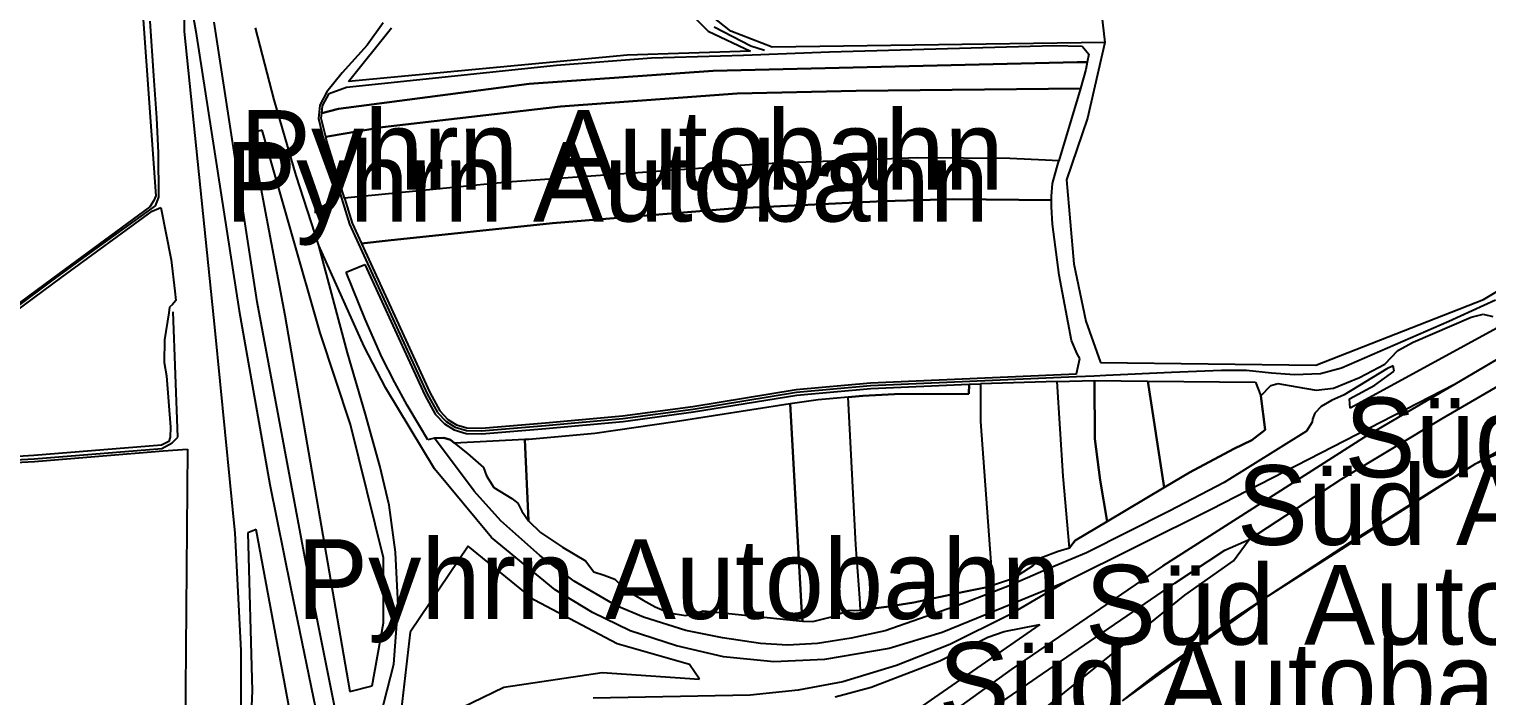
# Model space of a CAD drawing. Extents: x -3657 to 4700, y -7332 to 8131.
# Drawn here: x -2462 to -1668, y 798 to 1162 of the extents above; entities that cross this region are included whole.
import ezdxf

# ---------------------------------------------------------------- set-up
doc = ezdxf.new("R2010")
doc.units = 0
for name, color, linetype in [('OSM_HIGHWAY_MOTORWAY', 8, 'CONTINUOUS'), ('OSM_HIGHWAY_MOTORWAY_LINK', 8, 'CONTINUOUS'), ('OSM_HIGHWAY_SERVICE', 8, 'CONTINUOUS'), ('OSM_HIGHWAY_TRACK', 8, 'CONTINUOUS'), ('OSM_LABELS', 8, 'CONTINUOUS'), ('OSM_LANDUSE_COMMERCIAL', 3, 'CONTINUOUS'), ('OSM_LANDUSE_FARMLAND', 3, 'CONTINUOUS'), ('OSM_LANDUSE_FOREST', 3, 'CONTINUOUS'), ('OSM_LANDUSE_GRASS', 3, 'CONTINUOUS'), ('OSM_LANDUSE_MEADOW', 3, 'CONTINUOUS'), ('OSM_LANDUSE_QUARRY', 3, 'CONTINUOUS')]:
    doc.layers.add(name, color=color, linetype=linetype)

msp = doc.modelspace()

# ---------------------------------------------------------------- linework, layer by layer
at = {"layer": 'OSM_HIGHWAY_MOTORWAY'}
for p, q in [((-2378.58318, 1200.209572), (-2371.605475, 1160.268355)), ((-2338.120078, 1012.912838), (-2361.707753, 1165.305485)), ((-2371.605475, 1160.268355), (-2348.078476, 1008.0425)), ((-1584.065345, 1027.568329), (-1685.37858, 967.990087)), ((-2311.437943, 869.993999), (-2338.120078, 1012.912838)), ((-1692.136335, 949.420535), (-1581.918942, 1013.31314)), ((-2348.078476, 1008.0425), (-2331.278894, 913.448976)), ((-1685.37858, 967.990087), (-1735.064386, 938.768061)), ((-1746.76721, 916.517956), (-1692.136335, 949.420535)), ((-1735.064386, 938.768061), (-1844.538501, 868.904288)), ((-1797.401074, 883.448585), (-1746.76721, 916.517956)), ((-2331.278894, 913.448976), (-2319.856695, 856.761802)), ((-1810.68905, 877.566373), (-1797.401074, 883.448585)), ((-1837.94002, 859.641751), (-1810.68905, 877.566373)), ((-2294.16054, 783.751214), (-2311.437943, 869.993999)), ((-1844.538501, 868.904288), (-1927.193961, 812.617416)), ((-1910.091001, 810.293443), (-1837.94002, 859.641751)), ((-2319.856695, 856.761802), (-2301.236843, 766.96078)), ((-1927.193961, 812.617416), (-2008.31736, 754.117766)), ((-1962.590643, 774.143972), (-1910.091001, 810.293443))]:
    msp.add_line(p, q, dxfattribs=at)
at = {"layer": 'OSM_HIGHWAY_MOTORWAY_LINK'}
for p, q in [((-2378.58318, 1200.209572), (-2377.923332, 1160.190518)), ((-2328.897373, 1123.062532), (-2338.999876, 1162.292102)), ((-2377.923332, 1160.190518), (-2361.229932, 997.267712)), ((-2316.883586, 1081.798095), (-2328.897373, 1123.062532)), ((-2304.627097, 1043.602638), (-2316.883586, 1081.798095)), ((-2279.856246, 988.627866), (-2304.627097, 1043.602638)), ((-2288.980353, 985.147465), (-2304.627097, 1043.602638)), ((-2361.229932, 997.267712), (-2350.315892, 886.85115)), ((-2267.941057, 965.95522), (-2279.856246, 988.627866)), ((-2279.241905, 952.322722), (-2288.980353, 985.147465)), ((-2241.562301, 922.010985), (-2267.941057, 965.95522)), ((-1685.37858, 967.990087), (-1818.061147, 899.749761)), ((-2271.225129, 923.612192), (-2279.241905, 952.322722)), ((-2266.219385, 902.084854), (-2271.225129, 923.612192)), ((-2210.511516, 884.504937), (-2241.562301, 922.010985)), ((-2262.677441, 876.53226), (-2266.219385, 902.084854)), ((-1818.061147, 899.749761), (-1897.599393, 860.164367)), ((-2350.315892, 886.85115), (-2347.077327, 823.05862)), ((-2175.714007, 856.083513), (-2210.511516, 884.504937)), ((-1805.948762, 871.806476), (-1797.401074, 883.448585)), ((-2261.380498, 847.365831), (-2262.677441, 876.53226)), ((-1832.426117, 853.047892), (-1805.948762, 871.806476)), ((-1897.599393, 860.164367), (-1931.266817, 846.398435)), ((-1897.599393, 860.164367), (-1928.005499, 842.328701)), ((-2155.387651, 843.685279), (-2175.714007, 856.083513)), ((-1941.392073, 765.237258), (-1832.426117, 853.047892)), ((-2263.693759, 815.575202), (-2261.380498, 847.365831)), ((-2134.757916, 833.666616), (-2155.387651, 843.685279)), ((-1931.266817, 846.398435), (-1964.74463, 832.843774)), ((-1928.005499, 842.328701), (-1960.565591, 826.238795)), ((-2109.615426, 825.560506), (-2134.757916, 833.666616)), ((-1964.74463, 832.843774), (-1993.535245, 824.014896)), ((-2347.077327, 823.05862), (-2347.100081, 758.576682)), ((-2084.017869, 819.611577), (-2109.615426, 825.560506)), ((-2056.455937, 816.853943), (-2084.017869, 819.611577)), ((-1993.535245, 824.014896), (-2028.947095, 818.032609)), ((-1960.565591, 826.238795), (-1989.545818, 814.74124)), ((-2276.587343, 764.792479), (-2263.693759, 815.575202)), ((-2028.947095, 818.032609), (-2056.455937, 816.853943)), ((-1989.545818, 814.74124), (-2018.80667, 805.856765)), ((-2018.80667, 805.856765), (-2043.289312, 801.297773)), ((-2069.311599, 798.662453), (-2155.053934, 797.072366)), ((-2043.289312, 801.297773), (-2069.311599, 798.662453))]:
    msp.add_line(p, q, dxfattribs=at)
at = {"layer": 'OSM_HIGHWAY_SERVICE'}
for p, q in [((-2089.016029, 1162.77024), (-2069.015805, 1152.48471)), ((-2069.015805, 1152.48471), (-2061.643708, 1150.160736))]:
    msp.add_line(p, q, dxfattribs=at)
at = {"layer": 'OSM_HIGHWAY_TRACK'}
for p, q in [((-2394.548471, 1136.03898), (-2396.429417, 1165.872579)), ((-2269.420027, 1164.905183), (-2278.271094, 1152.818295)), ((-2278.271094, 1152.818295), (-2291.877617, 1137.662426)), ((-2291.877617, 1137.662426), (-2300.129511, 1127.321298)), ((-2392.932981, 1113.232901), (-2394.548471, 1136.03898)), ((-2300.129511, 1127.321298), (-2303.959664, 1120.171464)), ((-2392.053183, 1094.085134), (-2392.932981, 1113.232901)), ((-2303.959664, 1120.171464), (-2304.733279, 1112.910435)), ((-2304.733279, 1112.910435), (-2301.782924, 1100.645635)), ((-2301.782924, 1100.645635), (-2287.81993, 1055.311463)), ((-2391.795311, 1069.933596), (-2392.053183, 1094.085134)), ((-2401.457915, 1059.659185), (-2393.623167, 1065.352365)), ((-2393.623167, 1065.352365), (-2391.795311, 1069.933596)), ((-2428.617871, 1040.03328), (-2401.457915, 1059.659185)), ((-2287.81993, 1055.311463), (-2245.415207, 962.830643)), ((-2450.081897, 1024.365915), (-2428.617871, 1040.03328)), ((-2469.611885, 1009.832738), (-2450.081897, 1024.365915)), ((-1688.526131, 1002.449395), (-1663.140939, 1013.980309)), ((-2381.434937, 939.22396), (-2383.990901, 1007.419808)), ((-1747.078173, 976.963518), (-1688.526131, 1002.449395)), ((-1673.706094, 924.790858), (-1578.657624, 978.764876)), ((-2003.766683, 967.378515), (-1891.418057, 972.248853)), ((-1891.418057, 972.248853), (-1881.831298, 972.682513)), ((-1881.831298, 972.682513), (-1875.521026, 972.960501)), ((-1875.521026, 972.960501), (-1839.722368, 974.561708)), ((-1839.722368, 974.561708), (-1812.350047, 975.729254)), ((-1812.350047, 975.729254), (-1798.789031, 975.673657)), ((-1798.789031, 975.673657), (-1785.159753, 974.350437)), ((-1785.159753, 974.350437), (-1772.706068, 973.282966)), ((-1772.706068, 973.282966), (-1758.492787, 973.994614)), ((-1758.492787, 973.994614), (-1747.078173, 976.963518)), ((-2245.415207, 962.830643), (-2239.787537, 952.622949)), ((-2100.460981, 954.513262), (-2044.199447, 963.664605)), ((-2044.199447, 963.664605), (-2003.766683, 967.378515)), ((-2138.754927, 949.387176), (-2100.460981, 954.513262)), ((-2239.787537, 952.622949), (-2235.107924, 947.685894)), ((-2235.107924, 947.685894), (-2230.147686, 944.605794)), ((-2180.909363, 945.495354), (-2138.754927, 949.387176)), ((-2384.582489, 936.043785), (-2381.434937, 939.22396)), ((-2230.147686, 944.605794), (-2224.042195, 942.837795)), ((-2224.042195, 942.837795), (-2215.782716, 942.604286)), ((-2215.782716, 942.604286), (-2180.909363, 945.495354)), ((-2459.736916, 927.3817), (-2390.134314, 933.074881)), ((-2390.134314, 933.074881), (-2384.582489, 936.043785)), ((-2482.98329, 926.158556), (-2459.736916, 927.3817)), ((-1786.653892, 853.014533), (-1673.706094, 924.790858)), ((-1866.351412, 795.615712), (-1786.653892, 853.014533))]:
    msp.add_line(p, q, dxfattribs=at)
at = {"layer": 'OSM_LANDUSE_COMMERCIAL'}
for p, q in [((-1900.769698, 1370.282213), (-1876.120199, 1154.23047)), ((-2106.483044, 1174.501305), (-2092.360777, 1160.37955)), ((-2079.869169, 1160.357311), (-2093.809409, 1171.365608)), ((-2288.335674, 1133.003359), (-2264.998286, 1162.258744)), ((-2092.360777, 1160.37955), (-2069.159909, 1149.627)), ((-2057.358487, 1151.795301), (-2079.869169, 1160.357311)), ((-1876.120199, 1154.23047), (-2057.358487, 1151.795301)), ((-2136.456835, 1147.280787), (-2288.335674, 1133.003359)), ((-2069.159909, 1149.627), (-2136.456835, 1147.280787))]:
    msp.add_line(p, q, dxfattribs=at)
at = {"layer": 'OSM_LANDUSE_FARMLAND'}
for p, q in [((-2412.963543, 1346.786725), (-2393.479062, 1070.689722)), ((-2026.072584, 1149.215579), (-1903.803483, 1152.69598)), ((-1903.803483, 1152.69598), (-1888.353935, 1152.26232)), ((-2174.978314, 1141.921192), (-2123.115767, 1145.957568)), ((-2123.115767, 1145.957568), (-2073.065907, 1147.380863)), ((-2073.065907, 1147.380863), (-2026.072584, 1149.215579)), ((-1888.353935, 1152.26232), (-1884.811991, 1147.814523)), ((-1884.811991, 1147.814523), (-1885.593191, 1143.600235)), ((-2289.511265, 1129.923259), (-2174.978314, 1141.921192)), ((-2089.546941, 1138.841092), (-2189.82869, 1131.746856)), ((-2189.82869, 1131.746856), (-2089.546941, 1138.841092)), ((-1891.190523, 1143.477921), (-2089.546941, 1138.841092)), ((-2089.546941, 1138.841092), (-1891.190523, 1143.477921)), ((-1885.593191, 1143.600235), (-1891.190523, 1143.477921)), ((-1891.190523, 1143.477921), (-1885.593191, 1143.600235)), ((-1886.366806, 1139.463784), (-1889.377837, 1129.25609)), ((-1885.593191, 1143.600235), (-1886.366806, 1139.463784)), ((-2298.870491, 1126.487336), (-2289.511265, 1129.923259)), ((-2189.82869, 1131.746856), (-2293.788902, 1118.092119)), ((-2293.788902, 1118.092119), (-2189.82869, 1131.746856)), ((-2011.624185, 1127.888392), (-1889.377837, 1129.25609)), ((-1889.377837, 1129.25609), (-2011.624185, 1127.888392)), ((-1889.377837, 1129.25609), (-1901.035154, 1089.815249)), ((-2302.495863, 1119.715565), (-2298.870491, 1126.487336)), ((-2172.748483, 1119.315263), (-2076.524421, 1126.431738)), ((-2076.524421, 1126.431738), (-2172.748483, 1119.315263)), ((-2076.524421, 1126.431738), (-2011.624185, 1127.888392)), ((-2011.624185, 1127.888392), (-2076.524421, 1126.431738)), ((-2303.216387, 1113.010511), (-2302.928178, 1115.701428)), ((-2300.781775, 1102.891773), (-2303.216387, 1113.010511)), ((-2302.928178, 1115.701428), (-2302.495863, 1119.715565)), ((-2293.788902, 1118.092119), (-2302.928178, 1115.701428)), ((-2302.928178, 1115.701428), (-2293.788902, 1118.092119)), ((-2269.784081, 1108.129054), (-2172.748483, 1119.315263)), ((-2172.748483, 1119.315263), (-2269.784081, 1108.129054)), ((-2293.546199, 1104.114917), (-2269.784081, 1108.129054)), ((-2269.784081, 1108.129054), (-2293.546199, 1104.114917)), ((-2300.781775, 1102.891773), (-2293.546199, 1104.114917)), ((-2293.546199, 1104.114917), (-2300.781775, 1102.891773)), ((-2300.334292, 1101.034817), (-2300.781775, 1102.891773)), ((-2290.57309, 1069.355383), (-2300.334292, 1101.034817)), ((-1978.267724, 1091.449815), (-2062.083607, 1088.191803)), ((-1978.267724, 1091.449815), (-2062.083607, 1088.191803)), ((-1927.815887, 1091.038393), (-1978.267724, 1091.449815)), ((-1927.815887, 1091.038393), (-1978.267724, 1091.449815)), ((-1908.475511, 1090.159953), (-1927.815887, 1091.038393)), ((-1908.475511, 1090.159953), (-1927.815887, 1091.038393)), ((-1901.035154, 1089.815249), (-1908.475511, 1090.159953)), ((-1901.035154, 1089.815249), (-1908.475511, 1090.159953)), ((-1902.195577, 1085.901188), (-1901.035154, 1089.815249)), ((-2062.083607, 1088.191803), (-2201.637696, 1078.228738)), ((-2062.083607, 1088.191803), (-2201.637696, 1078.228738)), ((-1904.516422, 1077.450373), (-1902.195577, 1085.901188)), ((-2201.637696, 1078.228738), (-2290.57309, 1069.355383)), ((-2201.637696, 1078.228738), (-2290.57309, 1069.355383)), ((-1905.168686, 1070.489571), (-1904.516422, 1077.450373)), ((-2394.548471, 1068.254553), (-2396.664536, 1064.640718)), ((-2393.479062, 1070.689722), (-2394.548471, 1068.254553)), ((-2290.57309, 1069.355383), (-2286.409221, 1055.845199)), ((-2078.966618, 1063.784517), (-1996.781394, 1067.854251)), ((-1996.781394, 1067.854251), (-1958.54054, 1068.866125)), ((-1958.54054, 1068.866125), (-1905.168686, 1068.287911)), ((-1905.168686, 1068.287911), (-1905.168686, 1070.489571)), ((-2396.664536, 1064.640718), (-2446.137977, 1028.469008)), ((-2444.598331, 1026.356304), (-2395.367593, 1062.361222)), ((-2395.367593, 1062.361222), (-2390.634889, 1064.384969)), ((-2390.634889, 1064.384969), (-2385.143739, 1035.907949)), ((-2177.223315, 1055.856319), (-2078.966618, 1063.784517)), ((-2286.409221, 1055.845199), (-2281.320047, 1044.736826)), ((-2266.697206, 1046.304674), (-2177.223315, 1055.856319)), ((-2281.320047, 1044.736826), (-2266.697206, 1046.304674)), ((-2385.143739, 1035.907949), (-2383.111103, 1018.817288)), ((-2446.137977, 1028.469008), (-2503.597856, 986.237175)), ((-2502.164393, 984.046635), (-2444.598331, 1026.356304)), ((-2383.111103, 1018.817288), (-2382.496762, 1013.73568)), ((-2385.955276, 1010.077367), (-2386.364837, 1007.019507)), ((-2384.332201, 1011.500662), (-2385.955276, 1010.077367)), ((-2382.496762, 1013.73568), (-2384.332201, 1011.500662)), ((-2386.364837, 1007.019507), (-2388.64776, 992.186104)), ((-2388.64776, 992.186104), (-2388.85254, 979.98802)), ((-2388.85254, 979.98802), (-2387.631442, 972.660274)), ((-2387.631442, 972.660274), (-2385.348519, 944.583555)), ((-1901.975627, 969.457861), (-1881.641686, 970.024955)), ((-1881.436906, 938.289923), (-1881.641686, 970.024955)), ((-1881.641686, 970.024955), (-1852.540108, 969.746967)), ((-1881.641686, 970.024955), (-1881.436906, 938.289923)), ((-1852.540108, 969.746967), (-1843.749717, 911.814411)), ((-1852.540108, 969.746967), (-1793.957729, 969.202112)), ((-1843.749717, 911.814411), (-1852.540108, 969.746967)), ((-2016.061095, 961.096002), (-2007.960891, 961.818769)), ((-2007.960891, 961.818769), (-1990.766917, 962.730567)), ((-1990.766917, 962.730567), (-1950.197633, 962.89736)), ((-1950.197633, 962.89736), (-1949.977683, 968.134641)), ((-1949.977683, 968.134641), (-1943.879776, 968.301433)), ((-1901.975627, 969.457861), (-1943.879776, 968.301433)), ((-1943.879776, 968.301433), (-1943.879776, 947.674774)), ((-1943.879776, 968.301433), (-1943.879776, 947.674774)), ((-1898.729478, 917.952371), (-1901.975627, 969.457861)), ((-1898.729478, 917.952371), (-1901.975627, 969.457861)), ((-1793.957729, 969.202112), (-1790.908775, 961.685335)), ((-1790.908775, 961.685335), (-1788.663775, 943.204738)), ((-2032.382856, 959.639349), (-2047.620039, 957.359853)), ((-2047.620039, 957.359853), (-2041.347689, 846.376196)), ((-2016.061095, 961.096002), (-2032.382856, 959.639349)), ((-2011.828966, 880.557517), (-2016.061095, 961.096002)), ((-2011.828966, 880.557517), (-2016.061095, 961.096002)), ((-1943.879776, 947.674774), (-1937.341971, 858.518682)), ((-1943.879776, 947.674774), (-1937.341971, 858.518682)), ((-2385.545715, 939.290677), (-2386.364837, 936.855508)), ((-2385.348519, 944.583555), (-2385.545715, 939.290677)), ((-1878.585149, 915.717352), (-1881.436906, 938.289923)), ((-1881.436906, 938.289923), (-1878.585149, 915.717352)), ((-1788.663775, 943.204738), (-1795.98278, 937.511558)), ((-2390.278419, 934.83176), (-2459.850683, 929.13858)), ((-2459.645903, 926.025122), (-2389.398622, 931.7739)), ((-2386.364837, 936.855508), (-2390.278419, 934.83176)), ((-2389.398622, 931.7739), (-2376.11823, 932.685698)), ((-2376.11823, 932.685698), (-2377.87024, 737.994501)), ((-1805.759151, 932.796893), (-1829.961167, 920.020596)), ((-1795.98278, 937.511558), (-1805.759151, 932.796893)), ((-1673.706094, 924.790858), (-1661.730229, 930.350605)), ((-2459.850683, 929.13858), (-2483.043966, 927.915436)), ((-2482.945368, 924.790858), (-2459.645903, 926.025122)), ((-1740.866499, 882.959327), (-1673.706094, 924.790858)), ((-1895.255795, 878.922951), (-1898.729478, 917.952371)), ((-1895.255795, 878.922951), (-1898.729478, 917.952371)), ((-1874.785333, 893.356053), (-1878.585149, 915.717352)), ((-1878.585149, 915.717352), (-1874.785333, 893.356053)), ((-1829.961167, 920.020596), (-1843.749717, 911.814411)), ((-1843.749717, 911.814411), (-1874.785333, 893.356053)), ((-1874.785333, 893.356053), (-1892.206841, 882.992686)), ((-1892.206841, 882.992686), (-1895.255795, 878.922951)), ((-1786.653892, 853.014533), (-1740.866499, 882.959327)), ((-2009.65981, 851.446685), (-2011.828966, 880.557517)), ((-2009.65981, 851.446685), (-2011.828966, 880.557517)), ((-1911.130072, 873.441041), (-1901.566066, 877.099354)), ((-1901.566066, 877.099354), (-1895.255795, 878.922951)), ((-1925.783252, 862.421624), (-1915.195344, 869.371307)), ((-1915.195344, 869.371307), (-1911.130072, 873.441041)), ((-1937.341971, 858.518682), (-1940.231651, 857.540167)), ((-1937.341971, 858.518682), (-1925.783252, 862.421624)), ((-2009.181989, 844.964021), (-2009.65981, 851.446685)), ((-2009.181989, 844.964021), (-2009.65981, 851.446685)), ((-1963.000204, 852.692068), (-1980.103164, 849.200547)), ((-1952.837025, 854.893728), (-1963.000204, 852.692068)), ((-1940.231651, 857.540167), (-1952.837025, 854.893728)), ((-1805.561955, 840.649658), (-1786.653892, 853.014533)), ((-2041.347689, 846.376196), (-2040.930544, 839.015092)), ((-2025.056266, 841.272349), (-2015.894237, 844.75275)), ((-2015.894237, 844.75275), (-2009.181989, 844.964021)), ((-1995.143151, 846.787617), (-2009.181989, 844.964021)), ((-1980.103164, 849.200547), (-1995.143151, 846.787617)), ((-2040.930544, 839.015092), (-2035.227029, 838.826061)), ((-2035.227029, 838.826061), (-2025.056266, 841.272349)), ((-1848.07286, 809.937619), (-1805.561955, 840.649658)), ((-1866.351412, 795.615712), (-1848.07286, 809.937619))]:
    msp.add_line(p, q, dxfattribs=at)
at = {"layer": 'OSM_LANDUSE_FOREST'}
for p, q in [((-2335.435179, 1106.405532), (-2341.76062, 1104.604174)), ((-2303.838313, 995.977851), (-2335.435179, 1106.405532)), ((-2341.76062, 1104.604174), (-2323.09526, 1005.607331)), ((-2323.09526, 1005.607331), (-2287.584812, 800.675081)), ((-1707.912014, 990.974079), (-1676.36824, 1004.628816)), ((-1676.36824, 1004.628816), (-1669.860772, 1006.252262)), ((-1669.860772, 1006.252262), (-1664.581987, 1005.006879)), ((-2287.281434, 946.029089), (-2303.838313, 995.977851)), ((-1659.887205, 999.947509), (-1742.277209, 955.00252)), ((-1723.361562, 978.998385), (-1716.247337, 986.492923)), ((-1716.247337, 986.492923), (-1707.912014, 990.974079)), ((-1737.203204, 971.648401), (-1723.361562, 978.998385)), ((-1718.894314, 978.153304), (-1722.352829, 976.529858)), ((-1718.287558, 975.106563), (-1718.894314, 978.153304)), ((-1751.446823, 965.95522), (-1737.203204, 971.648401)), ((-1722.352829, 976.529858), (-1745.530943, 962.319146)), ((-1728.852712, 967.612025), (-1718.287558, 975.106563)), ((-1790.908775, 961.685335), (-1785.607237, 967.411874)), ((-1788.663775, 943.204738), (-1790.908775, 961.685335)), ((-1785.607237, 967.411874), (-1781.75433, 968.390389)), ((-1781.75433, 968.390389), (-1771.378787, 966.566792)), ((-1771.378787, 966.566792), (-1760.790879, 964.765435)), ((-1760.790879, 964.765435), (-1751.446823, 965.95522)), ((-1745.530943, 962.319146), (-1752.447972, 959.272405)), ((-1742.694354, 960.05077), (-1728.852712, 967.612025)), ((-1758.159071, 955.981035), (-1761.617585, 952.322722)), ((-1752.447972, 959.272405), (-1758.159071, 955.981035)), ((-1742.277209, 955.00252), (-1742.694354, 960.05077)), ((-2269.222831, 873.507758), (-2287.281434, 946.029089)), ((-1763.028295, 947.474624), (-1766.092418, 942.559808)), ((-1762.823515, 949.098069), (-1763.028295, 947.474624)), ((-1761.617585, 952.322722), (-1762.823515, 949.098069)), ((-2241.501625, 938.723583), (-2236.412451, 938.934853)), ((-2219.939001, 909.84626), (-2241.501625, 938.723583)), ((-2236.412451, 938.934853), (-2232.764325, 937.67835)), ((-1766.092418, 942.559808), (-1811.04552, 914.494208)), ((-1795.98278, 937.511558), (-1788.663775, 943.204738)), ((-2232.764325, 937.67835), (-2230.610338, 935.965949)), ((-2230.610338, 935.965949), (-2223.594712, 930.383963)), ((-2223.594712, 930.383963), (-2214.849828, 922.655916)), ((-1829.961167, 920.020596), (-1805.759151, 932.796893)), ((-1805.759151, 932.796893), (-1795.98278, 937.511558)), ((-2214.849828, 922.655916), (-2213.234337, 918.152521)), ((-2213.234337, 918.152521), (-2209.153897, 911.881128)), ((-1843.749717, 911.814411), (-1829.961167, 920.020596)), ((-1811.04552, 914.494208), (-1840.943467, 898.860202)), ((-2205.300991, 893.545084), (-2219.939001, 909.84626)), ((-2209.153897, 911.881128), (-2199.392695, 905.776526)), ((-1874.785333, 893.356053), (-1843.749717, 911.814411)), ((-2199.392695, 905.776526), (-2196.131377, 903.341357)), ((-2196.131377, 903.341357), (-2193.893961, 898.860202)), ((-2193.893961, 898.860202), (-2190.245835, 893.545084)), ((-1840.943467, 898.860202), (-1886.116519, 876.254273)), ((-2184.132759, 874.653066), (-2205.300991, 893.545084)), ((-2190.245835, 893.545084), (-2183.723198, 887.262571)), ((-1892.206841, 882.992686), (-1874.785333, 893.356053)), ((-2338.749589, 888.852658), (-2343.262343, 887.040181)), ((-2343.262343, 887.040181), (-2340.858069, 800.975308)), ((-2305.643415, 710.40704), (-2338.749589, 888.852658)), ((-2183.723198, 887.262571), (-2171.732165, 879.301014)), ((-1895.255795, 878.922951), (-1892.206841, 882.992686)), ((-2223.177566, 879.82363), (-2254.782017, 832.877132)), ((-2187.060361, 850.334736), (-2223.177566, 879.82363)), ((-2165.429477, 860.798178), (-2184.132759, 874.653066)), ((-2171.732165, 879.301014), (-2159.119206, 871.773117)), ((-1911.130072, 873.441041), (-1901.566066, 877.099354)), ((-1886.116519, 876.254273), (-1909.499413, 866.313447)), ((-1901.566066, 877.099354), (-1895.255795, 878.922951)), ((-2269.222831, 837.992099), (-2269.222831, 873.507758)), ((-2159.119206, 871.773117), (-2154.636789, 865.913145)), ((-1909.499413, 866.313447), (-1928.217864, 858.185097)), ((-1925.783252, 862.421624), (-1915.195344, 869.371307)), ((-1915.195344, 869.371307), (-1911.130072, 873.441041)), ((-2142.22861, 847.39919), (-2165.429477, 860.798178)), ((-2154.636789, 865.913145), (-2148.940858, 864.078429)), ((-2148.940858, 864.078429), (-2143.244928, 861.843411)), ((-2143.244928, 861.843411), (-2139.581633, 858.185097)), ((-1940.231651, 857.540167), (-1937.341971, 858.518682)), ((-1937.341971, 858.518682), (-1925.783252, 862.421624)), ((-2139.581633, 858.185097), (-2132.664604, 853.30364)), ((-2132.664604, 853.30364), (-2127.787796, 850.423692)), ((-2127.787796, 850.423692), (-2121.272743, 846.787617)), ((-1980.103164, 849.200547), (-1963.000204, 852.692068)), ((-1963.000204, 852.692068), (-1952.837025, 854.893728)), ((-1928.217864, 858.185097), (-1953.656147, 848.388824)), ((-1952.837025, 854.893728), (-1940.231651, 857.540167)), ((-2141.917647, 826.56126), (-2187.060361, 850.334736)), ((-2127.575431, 841.094437), (-2142.22861, 847.39919)), ((-2121.272743, 846.787617), (-2113.544177, 843.540726)), ((-2113.544177, 843.540726), (-2104.586928, 842.117431)), ((-2104.586928, 842.117431), (-2099.71012, 842.929153)), ((-2099.71012, 842.929153), (-2095.030507, 844.552599)), ((-2095.030507, 844.552599), (-2040.930544, 839.015092)), ((-2025.056266, 841.272349), (-2015.894237, 844.75275)), ((-2015.894237, 844.75275), (-2009.181989, 844.964021)), ((-2009.181989, 844.964021), (-1995.143151, 846.787617)), ((-1995.143151, 846.787617), (-1980.103164, 849.200547)), ((-1953.656147, 848.388824), (-1973.390916, 841.4725)), ((-2275.548272, 803.688464), (-2269.222831, 837.992099)), ((-2104.397317, 833.944603), (-2127.575431, 841.094437)), ((-2040.930544, 839.015092), (-2035.227029, 838.826061)), ((-2035.227029, 838.826061), (-2025.056266, 841.272349)), ((-1973.390916, 841.4725), (-1995.765077, 833.744453)), ((-2254.782017, 832.877132), (-2259.59815, 790.445148)), ((-2102.493617, 815.419529), (-2141.917647, 826.56126)), ((-2084.457768, 829.874869), (-2104.397317, 833.944603)), ((-2063.714266, 826.828128), (-2084.457768, 829.874869)), ((-2049.053502, 825.838493), (-2063.714266, 826.828128)), ((-2032.777248, 826.861487), (-2049.053502, 825.838493)), ((-2014.278747, 829.674718), (-2032.777248, 826.861487)), ((-1995.765077, 833.744453), (-2014.278747, 829.674718)), ((-2203.61724, 803.088011), (-2150.040605, 810.916134)), ((-2150.040605, 810.916134), (-2097.070727, 807.302299)), ((-2097.070727, 807.302299), (-2102.493617, 815.419529)), ((-2287.584812, 800.675081), (-2275.548272, 803.688464)), ((-2238.225138, 786.23086), (-2203.61724, 803.088011)), ((-2340.858069, 800.975308), (-2344.164894, 726.052166))]:
    msp.add_line(p, q, dxfattribs=at)
at = {"layer": 'OSM_LANDUSE_GRASS'}
for p, q in [((-1911.463789, 837.191495), (-1977.827826, 791.256871)), ((-1930.834503, 833.266314), (-1911.463789, 837.191495)), ((-1966.049157, 817.432157), (-1939.867596, 830.264051)), ((-1939.867596, 830.264051), (-1930.834503, 833.266314)), ((-2003.486058, 803.032414), (-1966.049157, 817.432157)), ((-2022.993293, 797.795133), (-2003.486058, 803.032414))]:
    msp.add_line(p, q, dxfattribs=at)
at = {"layer": 'OSM_LANDUSE_MEADOW'}
for p, q in [((-2289.72363, 1029.202895), (-2279.423932, 1033.217031)), ((-2279.423932, 1033.217031), (-2246.825917, 962.118995)), ((-2279.23432, 1003.505747), (-2289.72363, 1029.202895)), ((-2270.29224, 982.723415), (-2279.23432, 1003.505747)), ((-2263.064249, 968.935244), (-2270.29224, 982.723415)), ((-2256.352, 956.625966), (-2263.064249, 968.935244)), ((-2246.825917, 962.118995), (-2241.069311, 951.677792)), ((-2100.225863, 952.956533), (-2044.002251, 962.096756)), ((-2044.002251, 962.096756), (-2003.660501, 965.799547)), ((-2007.960891, 961.818769), (-2016.061095, 961.096002)), ((-1990.766917, 962.730567), (-2007.960891, 961.818769)), ((-2003.660501, 965.799547), (-1949.977683, 968.134641)), ((-1950.197633, 962.89736), (-1990.766917, 962.730567)), ((-1949.977683, 968.134641), (-1950.197633, 962.89736)), ((-2249.745934, 945.406398), (-2256.352, 956.625966)), ((-2047.620039, 957.359853), (-2110.298028, 947.54134)), ((-2047.620039, 957.359853), (-2110.298028, 947.54134)), ((-2032.382856, 959.639349), (-2047.620039, 957.359853)), ((-2041.347689, 846.376196), (-2047.620039, 957.359853)), ((-2016.061095, 961.096002), (-2032.382856, 959.639349)), ((-2241.069311, 951.677792), (-2236.116657, 946.45163)), ((-2236.116657, 946.45163), (-2230.792365, 943.149141)), ((-2180.772843, 943.927505), (-2138.580484, 947.819328)), ((-2110.298028, 947.54134), (-2154.037616, 941.236588)), ((-2110.298028, 947.54134), (-2154.037616, 941.236588)), ((-2138.580484, 947.819328), (-2100.225863, 952.956533)), ((-2245.172504, 937.67835), (-2249.745934, 945.406398)), ((-2241.501625, 938.723583), (-2245.172504, 937.67835)), ((-2236.412451, 938.934853), (-2241.501625, 938.723583)), ((-2232.764325, 937.67835), (-2236.412451, 938.934853)), ((-2230.792365, 943.149141), (-2224.292482, 941.269947)), ((-2192.263302, 937.867382), (-2230.610338, 935.965949)), ((-2192.263302, 937.867382), (-2230.610338, 935.965949)), ((-2224.292482, 941.269947), (-2215.744794, 941.025318)), ((-2215.744794, 941.025318), (-2180.772843, 943.927505)), ((-2190.041055, 937.978577), (-2192.263302, 937.867382)), ((-2190.041055, 937.978577), (-2192.263302, 937.867382)), ((-2192.263302, 937.867382), (-2190.245835, 893.545084)), ((-2190.245835, 893.545084), (-2192.263302, 937.867382)), ((-2154.037616, 941.236588), (-2190.041055, 937.978577)), ((-2154.037616, 941.236588), (-2190.041055, 937.978577)), ((-2230.610338, 935.965949), (-2232.764325, 937.67835)), ((-2230.610338, 935.965949), (-2223.594712, 930.383963)), ((-2223.594712, 930.383963), (-2214.849828, 922.655916)), ((-2214.849828, 922.655916), (-2213.234337, 918.152521)), ((-2213.234337, 918.152521), (-2209.153897, 911.881128)), ((-2209.153897, 911.881128), (-2199.392695, 905.776526)), ((-2199.392695, 905.776526), (-2196.131377, 903.341357)), ((-2196.131377, 903.341357), (-2193.893961, 898.860202)), ((-2193.893961, 898.860202), (-2190.245835, 893.545084)), ((-2190.245835, 893.545084), (-2183.723198, 887.262571)), ((-2183.723198, 887.262571), (-2171.732165, 879.301014)), ((-2171.732165, 879.301014), (-2159.119206, 871.773117)), ((-2159.119206, 871.773117), (-2154.636789, 865.913145)), ((-2154.636789, 865.913145), (-2148.940858, 864.078429)), ((-2148.940858, 864.078429), (-2143.244928, 861.843411)), ((-2143.244928, 861.843411), (-2139.581633, 858.185097)), ((-2139.581633, 858.185097), (-2132.664604, 853.30364)), ((-2132.664604, 853.30364), (-2127.787796, 850.423692)), ((-2127.787796, 850.423692), (-2121.272743, 846.787617)), ((-2121.272743, 846.787617), (-2113.544177, 843.540726)), ((-2113.544177, 843.540726), (-2104.586928, 842.117431)), ((-2104.586928, 842.117431), (-2099.71012, 842.929153)), ((-2099.71012, 842.929153), (-2095.030507, 844.552599)), ((-2095.030507, 844.552599), (-2040.930544, 839.015092)), ((-2040.930544, 839.015092), (-2041.347689, 846.376196))]:
    msp.add_line(p, q, dxfattribs=at)
at = {"layer": 'OSM_LANDUSE_QUARRY'}
for p, q in [((-1900.769698, 1370.282213), (-1876.120199, 1154.23047)), ((-1876.120199, 1154.23047), (-1885.555269, 1113.054989)), ((-1885.555269, 1113.054989), (-1896.886454, 1079.518599)), ((-1896.886454, 1079.518599), (-1892.881858, 1033.739648)), ((-1996.781394, 1067.854251), (-2078.966618, 1063.784517)), ((-1958.54054, 1068.866125), (-1996.781394, 1067.854251)), ((-1905.168686, 1068.287911), (-1958.54054, 1068.866125)), ((-1905.168686, 1064.718554), (-1905.168686, 1068.287911)), ((-2078.966618, 1063.784517), (-2177.223315, 1055.856319)), ((-1904.54676, 1055.344822), (-1905.168686, 1064.718554)), ((-1669.686329, 1014.202699), (-1587.243234, 1063.573246)), ((-2177.223315, 1055.856319), (-2266.697206, 1046.304674)), ((-1900.860712, 1027.490493), (-1904.54676, 1055.344822)), ((-2266.697206, 1046.304674), (-2281.320047, 1044.736826)), ((-2281.320047, 1044.736826), (-2244.072757, 963.508932)), ((-1892.881858, 1033.739648), (-1886.366806, 1002.493873)), ((-1894.26223, 991.841399), (-1900.860712, 1027.490493)), ((-1761.025997, 978.409052), (-1669.686329, 1014.202699)), ((-1886.366806, 1002.493873), (-1878.334861, 979.932423)), ((-1891.190523, 984.60261), (-1894.26223, 991.841399)), ((-1891.486317, 973.749985), (-1889.734307, 982.067365)), ((-1889.734307, 982.067365), (-1891.190523, 984.60261)), ((-1878.334861, 979.932423), (-1761.025997, 978.409052)), ((-2003.872866, 968.879647), (-1891.486317, 973.749985)), ((-2244.072757, 963.508932), (-2238.566438, 953.512508)), ((-2100.680931, 956.003274), (-2044.389058, 965.154617)), ((-2044.389058, 965.154617), (-2003.872866, 968.879647)), ((-2138.921785, 950.877188), (-2100.680931, 956.003274)), ((-2238.566438, 953.512508), (-2234.152282, 948.86456)), ((-2234.152282, 948.86456), (-2229.533345, 945.995731)), ((-2229.533345, 945.995731), (-2223.807077, 944.338927)), ((-2215.828223, 944.105417), (-2181.038299, 946.985366)), ((-2181.038299, 946.985366), (-2138.921785, 950.877188)), ((-2223.807077, 944.338927), (-2215.828223, 944.105417))]:
    msp.add_line(p, q, dxfattribs=at)

# ---------------------------------------------------------------- texts
at = {"layer": 'OSM_LABELS'}
for s, p in [('Pyhrn Autobahn', (-2347.575063, 1073.998562)), ('Pyhrn Autobahn', (-2355.60134, 1056.717401)), ('Süd Autobahn', (-1745.354746, 917.368642)), ('Süd Autobahn', (-1804.045062, 880.507479)), ('Pyhrn Autobahn', (-2316.416946, 840.172359)), ('Süd Autobahn', (-1886.860467, 826.182174)), ('Süd Autobahn', (-1966.739852, 784.10011))]:
    msp.add_text(s, height=43.418293, dxfattribs=at).set_placement(p)

doc.saveas('drawing.dxf')
